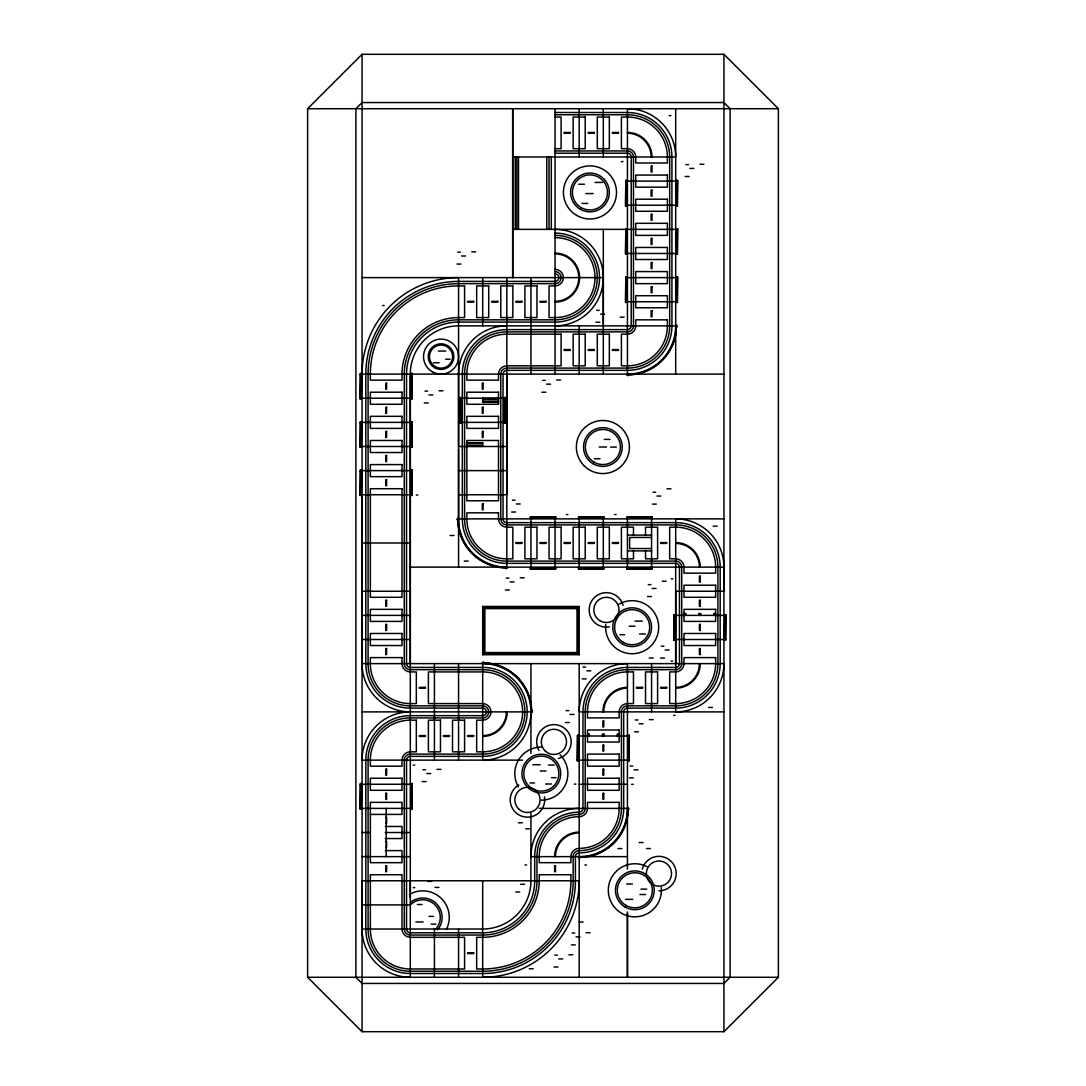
<?xml version="1.0" encoding="UTF-8"?>
<svg xmlns="http://www.w3.org/2000/svg" width="1086" height="1086" viewBox="0 0 1086 1086"><rect width="100%" height="100%" fill="white"/><g stroke="black" fill="none" stroke-linecap="round" stroke-linejoin="round"><path stroke-width="1.5" d="M307.623 977.278L307.623 108.722L362.059 54.3L723.941 54.3L778.377 108.722L778.377 977.278L723.941 1031.7L362.059 1031.7L307.623 977.278L778.377 977.278M723.941 374.113L362.059 374.113A96.505 96.505 0 0 1 458.563 277.609L458.563 325.868A48.259 48.259 0 0 0 410.304 374.113L410.304 977.278A48.259 48.259 0 0 1 362.059 929.019L362.059 880.773L579.191 880.773A96.505 96.505 0 0 1 482.686 977.278L482.686 880.773M522.624 760.132L362.059 760.132A48.259 48.259 0 0 1 410.304 711.887A48.259 48.259 0 0 1 362.059 663.627L362.059 494.741L410.304 494.741M410.304 897.403L410.304 880.773M410.304 663.627L410.304 374.113M458.563 567.123L458.563 374.113A48.259 48.259 0 0 1 506.809 325.868L506.809 277.609M506.809 374.113L506.809 494.741L458.563 494.741M515.226 229.363L515.226 156.981M516.827 229.363L516.827 156.981M518.497 229.363L518.497 156.981M546.801 229.363L546.801 156.981M549.041 229.363L549.041 156.981M551.294 229.363L551.294 156.981M555.068 108.722L555.068 374.113M603.314 229.363L603.314 374.113M627.436 911.928L627.436 977.278L627.436 913.041M675.696 663.627L675.696 518.877A48.259 48.259 0 0 1 723.941 567.123L723.941 591.259L675.696 591.259L675.696 711.887A48.259 48.259 0 0 0 723.941 663.627L362.059 663.627M482.686 654.709L483.894 653.5L483.894 607.658L482.686 606.45L579.191 606.45L579.191 654.709L482.686 654.709L482.686 606.45M579.191 654.709L577.983 653.5L577.983 607.658L579.191 606.45M579.191 857.465L585.598 857.044A49.074 49.074 0 0 0 627.844 814.799L628.265 808.391L629.079 809.206L628.265 809.206L628.265 807.658L628.02 808.391A48.829 48.829 0 0 1 579.191 857.221L578.471 857.465L580.005 857.465L579.191 858.279M307.623 108.722L778.377 108.722M555.068 112.496L627.436 112.496A44.485 44.485 0 0 1 671.922 156.981L671.922 325.868A44.485 44.485 0 0 1 627.436 370.353L506.809 370.353A3.774 3.774 0 0 0 503.035 374.113L503.035 518.877A3.774 3.774 0 0 0 506.809 522.637L675.696 522.637A44.485 44.485 0 0 1 720.181 567.123L720.181 663.627A44.485 44.485 0 0 1 675.696 708.113L627.436 708.113A3.774 3.774 0 0 0 623.676 711.887L623.676 808.391A44.485 44.485 0 0 1 579.191 852.877A3.774 3.774 0 0 0 575.417 856.637L575.417 880.773A92.731 92.731 0 0 1 482.686 973.504L410.304 973.504A44.485 44.485 0 0 1 365.819 929.019L365.819 760.132A44.485 44.485 0 0 1 410.304 715.647L482.686 715.647A3.774 3.774 0 0 0 486.46 711.887A3.774 3.774 0 0 0 482.686 708.113L410.304 708.113A44.485 44.485 0 0 1 365.819 663.627L365.819 374.113A92.731 92.731 0 0 1 458.563 281.383L555.068 281.383A3.774 3.774 0 0 0 558.828 277.609A3.774 3.774 0 0 0 555.068 273.848M555.068 114.763L627.436 114.763A42.218 42.218 0 0 1 669.668 156.981L669.668 325.868A42.218 42.218 0 0 1 627.436 368.086L506.809 368.086A6.027 6.027 0 0 0 500.782 374.113L500.782 518.877A6.027 6.027 0 0 0 506.809 524.905L675.696 524.905A42.218 42.218 0 0 1 717.914 567.123L717.914 663.627A42.218 42.218 0 0 1 675.696 705.846L627.436 705.846A6.027 6.027 0 0 0 621.409 711.887L621.409 808.391A42.218 42.218 0 0 1 579.191 850.61A6.027 6.027 0 0 0 573.164 856.637L573.164 880.773A90.477 90.477 0 0 1 482.686 971.237L410.304 971.237A42.218 42.218 0 0 1 368.086 929.019L368.086 760.132A42.218 42.218 0 0 1 410.304 717.914L482.686 717.914A6.027 6.027 0 0 0 488.714 711.887A6.027 6.027 0 0 0 482.686 705.846L410.304 705.846A42.218 42.218 0 0 1 368.086 663.627L368.086 374.113A90.477 90.477 0 0 1 458.563 283.65L555.068 283.65A6.027 6.027 0 0 0 561.095 277.609A6.027 6.027 0 0 0 555.068 271.581M669.247 115.605L670.795 115.605M555.068 117.016L561.095 117.016L561.095 148.687L555.068 148.687M555.068 150.954L627.436 150.954A6.027 6.027 0 0 1 633.477 156.981L633.477 325.868A6.027 6.027 0 0 1 627.436 331.895L506.809 331.895A42.218 42.218 0 0 0 464.591 374.113L464.591 518.877A42.218 42.218 0 0 0 506.809 561.095L675.696 561.095A6.027 6.027 0 0 1 681.723 567.123L681.723 663.627A6.027 6.027 0 0 1 675.696 669.668L627.436 669.668A42.218 42.218 0 0 0 585.218 711.887L585.218 808.391A6.027 6.027 0 0 1 579.191 814.419A42.218 42.218 0 0 0 536.973 856.637L536.973 880.773A54.286 54.286 0 0 1 482.686 935.046L410.304 935.046A6.027 6.027 0 0 1 404.277 929.019L404.277 760.132A6.027 6.027 0 0 1 410.304 754.105L482.686 754.105A42.218 42.218 0 0 0 524.905 711.887A42.218 42.218 0 0 0 482.686 669.668L410.304 669.668A6.027 6.027 0 0 1 404.277 663.627L404.277 374.113A54.286 54.286 0 0 1 458.563 319.827L555.068 319.827A42.218 42.218 0 0 0 597.286 277.609A42.218 42.218 0 0 0 555.068 235.391M555.068 153.207L627.436 153.207A3.774 3.774 0 0 1 631.21 156.981L631.21 325.868A3.774 3.774 0 0 1 627.436 329.628L506.809 329.628A44.485 44.485 0 0 0 462.324 374.113L462.324 518.877A44.485 44.485 0 0 0 506.809 563.362L675.696 563.362A3.774 3.774 0 0 1 679.469 567.123L679.469 663.627A3.774 3.774 0 0 1 675.696 667.401L627.436 667.401A44.485 44.485 0 0 0 582.965 711.887L582.965 808.391A3.774 3.774 0 0 1 579.191 812.152A44.485 44.485 0 0 0 534.706 856.637L534.706 880.773A52.019 52.019 0 0 1 482.686 932.793L410.304 932.793A3.774 3.774 0 0 1 406.531 929.019L406.531 760.132A3.774 3.774 0 0 1 410.304 756.372L482.686 756.372A44.485 44.485 0 0 0 527.172 711.887A44.485 44.485 0 0 0 482.686 667.401L410.304 667.401A3.774 3.774 0 0 1 406.531 663.627L406.531 374.113A52.019 52.019 0 0 1 458.563 322.094L555.068 322.094A44.485 44.485 0 0 0 599.54 277.609A44.485 44.485 0 0 0 555.068 233.123M512.701 156.981L675.696 156.981A48.259 48.259 0 0 0 627.436 108.722L627.436 374.113A48.259 48.259 0 0 0 675.696 325.868L458.563 325.868L458.563 446.495L506.809 446.495M621.423 161.597L622.97 161.597M699.981 164.285L703.904 164.285M685.931 164.61L688.551 164.61M689.841 168.425L693.764 168.425M685.198 176.489L689.121 176.489M625.808 181.104L626.622 181.104M627.436 181.104L675.696 181.104M676.51 181.104L677.338 181.104M625.808 181.932L626.622 181.932M676.51 181.932L677.338 181.932M595.142 182.434L602.431 182.434M578.648 184.226L584.417 184.226M585.924 193.566L593.214 193.566M582.015 203.421L587.77 203.421M625.808 204.412L626.622 204.412M676.51 204.412L677.338 204.412M625.808 205.227L626.622 205.227M627.436 205.227L675.696 205.227M676.51 205.227L677.338 205.227M512.701 229.363L675.696 229.363M676.51 229.363L677.338 229.363M625.808 230.178L626.622 230.178M676.51 230.178L677.338 230.178M471.758 251.857L475.682 251.857M457.708 252.183L460.328 252.183M625.808 252.671L626.622 252.671M676.51 252.671L677.338 252.671M625.808 253.486L626.622 253.486M627.436 253.486L675.696 253.486M676.51 253.486L677.338 253.486M461.604 255.997L465.541 255.997M456.975 264.061L460.898 264.061M362.059 277.609L603.314 277.609L603.314 325.868M625.808 277.609L626.622 277.609M627.436 277.609L675.696 277.609M676.51 277.609L677.338 277.609M625.808 278.437L626.622 278.437M676.51 278.437L677.338 278.437M625.808 300.917L626.622 300.917M676.51 300.917L677.338 300.917M625.808 301.732L626.622 301.732M627.436 301.732L675.696 301.732M676.51 301.732L677.338 301.732M382.571 305.533L384.118 305.533M596.621 310.338L599.241 310.338M600.517 314.139L604.454 314.139M620.215 317.18L624.138 317.18M595.888 322.203L599.811 322.203M438.364 351.036L445.654 351.036M445.681 359.249L449.998 359.249M433.436 362.738L439.192 362.738M360.416 374.113L361.231 374.113M360.416 374.941L361.231 374.941M411.132 374.941L411.947 374.941M556.711 380.032L560.634 380.032M542.661 380.371L545.281 380.371M546.557 384.172L550.493 384.172M439.07 390.797L442.993 390.797M425.02 391.123L427.64 391.123M541.928 392.236L545.851 392.236M428.929 394.937L432.852 394.937M360.416 397.422L361.231 397.422M411.132 397.422L411.947 397.422M360.416 398.236L361.231 398.236M362.059 398.236L410.304 398.236M411.132 398.236L411.947 398.236M458.563 398.236L506.809 398.236M482.686 398.426L498.515 398.426M460.03 399.064L460.858 399.064M504.515 399.064L505.329 399.064M482.686 399.186L498.515 399.186M482.686 401.073L498.515 401.073M482.686 401.847L498.515 401.847M498.515 402.024L482.686 402.024L482.686 398.236M424.287 402.987L428.21 402.987M460.03 421.544L460.858 421.544M504.515 421.544L505.329 421.544M360.416 422.373L361.231 422.373M362.059 422.373L410.304 422.373M411.132 422.373L411.947 422.373M458.563 422.373L506.809 422.373M360.416 423.187L361.231 423.187M411.132 423.187L411.947 423.187M604.291 439.382L610.047 439.382M466.858 442.708L482.686 442.708L482.686 446.495M466.858 442.898L482.686 442.898M466.858 443.658L482.686 443.658M466.858 445.545L482.686 445.545M360.416 445.681L361.231 445.681M411.132 445.681L411.947 445.681M466.858 446.319L482.686 446.319M360.416 446.495L361.231 446.495M362.059 446.495L410.304 446.495M411.132 446.495L411.947 446.495M599.241 447.025L606.531 447.025M610.563 447.093L616.319 447.093M594.3 458.726L600.056 458.726M360.416 470.618L361.231 470.618M362.059 470.618L410.304 470.618M411.132 470.618L411.947 470.618M458.563 470.618L506.809 470.618M360.416 471.446L361.231 471.446M411.132 471.446L411.947 471.446M667.075 488.836L670.999 488.836M653.08 492.243L655.7 492.243M360.416 493.926L361.231 493.926M411.132 493.926L411.947 493.926M360.416 494.741L361.231 494.741M411.132 494.741L411.947 494.741M416.332 495.067L417.879 495.067M656.989 496.044L660.912 496.044M512.429 500.171L515.049 500.171M516.325 503.985L520.248 503.985M652.347 504.108L656.283 504.108M511.682 512.035L515.619 512.035M566.349 514.533L567.897 514.533M614.527 514.533L616.074 514.533M458.563 449.305L458.563 518.877L723.941 518.877M713.23 526.167L717.167 526.167M627.436 535.086L651.573 535.086M450.12 535.493L454.057 535.493M651.573 537.461L629.622 537.461L629.622 548.539L651.573 548.539M362.059 543L410.304 543M627.436 550.914L651.573 550.914M464.251 561.095L468.175 561.095M409.517 567.123L723.941 567.123M520.262 577.793L524.199 577.793M506.212 578.119L508.832 578.119M671.284 578.879L672.831 578.879M662.243 581.254L666.18 581.254M510.121 581.933L514.045 581.933M648.261 584.648L650.881 584.648M652.157 588.463L656.093 588.463M505.479 589.997L509.402 589.997M362.059 591.259L410.304 591.259M647.527 596.526L651.451 596.526M483.894 607.658L577.983 607.658M683.99 613.495L685.863 613.495L685.863 615.382M715.647 613.495L713.773 613.495L713.773 615.382M362.059 615.382L410.304 615.382M674.053 615.382L674.868 615.382M675.696 615.382L723.941 615.382M724.769 615.382L725.584 615.382M674.053 616.196L674.868 616.196M724.769 616.196L725.584 616.196M635.025 621.124L642.315 621.124M629.215 626.174L634.971 626.174M639.532 633.98L645.288 633.98M619.902 634.713L624.626 634.713M674.053 638.69L674.868 638.69M724.769 638.69L725.584 638.69M362.059 639.505L410.304 639.505M674.053 639.505L674.868 639.505M675.696 639.505L723.941 639.505M724.769 639.505L725.584 639.505M661.293 646.197L663.913 646.197M665.189 650.012L669.125 650.012M483.894 653.5L577.983 653.5M649.265 658.021L653.188 658.021M660.559 658.062L664.483 658.062M671.107 661.13L672.641 661.13M582.978 667.035L585.598 667.035M586.874 670.849L590.798 670.849M582.232 678.899L586.168 678.899M708.479 707.448L712.416 707.448M566.118 710.651L568.738 710.651M362.059 711.887L530.932 711.887A48.259 48.259 0 0 1 482.686 760.132L482.686 663.627A48.259 48.259 0 0 1 530.932 711.887M723.941 711.887L579.191 711.887A48.259 48.259 0 0 1 627.436 663.627L627.436 869.085M570.014 714.452L573.951 714.452M673.564 715.362L675.112 715.362M649.319 719.624L653.243 719.624M635.269 719.964L637.889 719.964M565.385 722.516L569.308 722.516M639.179 723.778L643.102 723.778M634.536 731.828L638.459 731.828M587.485 734.136L589.359 734.136L589.359 736.009M619.142 734.136L617.269 734.136L617.269 736.009M577.548 736.009L578.363 736.009M579.191 736.009L627.436 736.009M628.265 736.009L629.079 736.009M577.548 736.824L578.363 736.824M628.265 736.824L629.079 736.824M577.548 759.318L578.363 759.318M628.265 759.318L629.079 759.318M577.548 760.132L578.363 760.132M579.191 760.132L627.436 760.132M628.265 760.132L629.079 760.132M532.832 764.707L540.122 764.707M413.182 765.101L414.73 765.101M548.43 765.046L554.186 765.046M630.206 766.024L632.826 766.024M436.952 769.39L440.875 769.39M422.902 769.73L425.522 769.73M634.115 769.838L638.039 769.838M540.231 770.992L545.986 770.992M426.812 773.544L430.735 773.544M551.484 777.685L556.032 777.685M629.473 777.888L633.396 777.888M422.169 781.594L426.092 781.594M530.009 782.965L534.556 782.965M545.674 783.997L551.43 783.997M360.416 784.268L361.231 784.268M362.059 784.268L410.304 784.268M411.132 784.268L411.947 784.268M574.29 784.119L575.838 784.119M579.191 784.268L627.436 784.268M631.631 784.323L633.179 784.323M360.416 785.083L361.231 785.083M411.132 785.083L411.947 785.083M360.416 807.563L361.231 807.563M411.132 807.563L411.947 807.563M360.416 808.391L361.231 808.391M362.059 808.391L410.304 808.391M411.132 808.391L411.947 808.391M539.253 808.391L627.436 808.391A48.259 48.259 0 0 1 579.191 856.637M370.353 814.419L402.01 814.419L402.01 802.35L370.353 802.35L370.353 862.678L402.01 862.678L402.01 850.61L385.34 850.61M385.774 817.432L386.589 817.432L386.589 823.473L385.774 823.473M518.429 822.794L522.352 822.794M385.34 826.487L402.01 826.487L402.01 838.541L385.34 838.541M525.746 828.822L529.669 828.822M362.059 832.514L370.353 832.514M385.34 832.514L410.304 832.514M385.774 841.555L386.589 841.555L386.589 847.596L385.774 847.596M639.152 842.519L643.088 842.519M617.92 848.573L621.844 848.573M646.469 848.546L650.392 848.546M362.059 856.637L410.304 856.637M627.436 856.637L530.932 856.637A48.259 48.259 0 0 1 579.191 808.391M525.054 864.972L526.601 864.972M584.933 864.972L586.481 864.972M427.708 881.384L431.631 881.384M626.663 884.018L632.432 884.018M520.628 884.275L524.552 884.275M435.011 887.411L438.948 887.411M413.182 887.656L414.73 887.656M640.957 889.122L646.727 889.122M515.796 892.013L519.719 892.013M639.898 894.525L645.654 894.525M625.482 899.357L632.771 899.357M417.391 904.516L421.938 904.516M362.059 904.896L410.304 904.896A17.525 17.525 0 0 1 434.59 904.462A17.525 17.525 0 0 1 436.165 928.652M428.984 916.367L433.531 916.367M415.857 921.96L423.146 921.96M579.191 922.041L583.114 922.041M431.237 924.132L435.785 924.132M362.059 929.019L482.686 929.019A48.259 48.259 0 0 0 530.932 880.773L530.932 813.373M586.168 932.711L590.105 932.711M572.118 933.037L574.738 933.037M576.028 936.851L579.951 936.851M571.385 944.901L575.308 944.901M568.86 954.798L572.797 954.798M554.824 955.123L557.444 955.123M558.72 958.938L562.643 958.938M554.077 967.002L558.014 967.002M529.289 968.739L533.226 968.739M723.941 54.3L723.941 1031.7M700.755 615.382L700.755 613.495L698.882 613.495L698.882 615.382M675.696 108.722L675.696 374.113M651.573 517.235L651.573 518.049M651.573 518.877L651.573 567.123M651.573 567.951L651.573 568.765M651.573 663.627L651.573 711.887M650.745 517.235L650.745 518.049M650.745 567.951L650.745 568.765M645.532 535.507L645.532 527.172L657.6 527.172L657.6 558.828L645.532 558.828L645.532 550.493M633.477 535.507L633.477 527.172L621.409 527.172L621.409 558.828L633.477 558.828L633.477 550.493M628.265 517.235L628.265 518.049M628.265 567.951L628.265 568.765M627.436 517.235L627.436 518.049M627.436 518.877L627.436 567.123M627.436 567.951L627.436 568.765M604.25 736.009L604.25 734.136L602.377 734.136L602.377 736.009M603.314 108.722L603.314 156.981M603.314 517.235L603.314 518.049M603.314 518.877L603.314 567.123M603.314 567.951L603.314 568.765M602.499 517.235L602.499 518.049M602.499 567.951L602.499 568.765M580.005 517.235L580.005 518.049M580.005 567.951L580.005 568.765M579.191 108.722L579.191 156.981M579.191 325.868L579.191 374.113M579.191 517.235L579.191 518.049M579.191 518.877L579.191 567.123M579.191 567.951L579.191 568.765M579.191 663.627L579.191 977.278M555.068 517.235L555.068 518.049M555.068 518.877L555.068 567.123M555.068 567.951L555.068 568.765M554.24 517.235L554.24 518.049M554.24 567.951L554.24 568.765M531.76 517.235L531.76 518.049M531.76 567.951L531.76 568.765M530.932 277.609L530.932 374.113M530.932 517.235L530.932 518.049M530.932 518.877L530.932 567.123M530.932 567.951L530.932 568.765M530.932 663.627L530.932 753.48M506.809 325.868L506.809 567.123A48.259 48.259 0 0 1 458.563 518.877M482.686 277.609L482.686 325.868M458.563 663.627L458.563 760.132M458.563 929.019L458.563 977.278M434.427 663.627L434.427 760.132M434.427 929.019L434.427 977.278M386.182 808.391L386.182 856.637M362.059 54.3L362.059 1031.7M409.476 894.402A26.539 26.539 0 0 1 446.387 929.44M410.291 902.547A19.372 19.372 0 0 1 436.45 903.674A19.372 19.372 0 0 1 437.59 929.833M642.274 869.112A17.254 17.254 0 0 1 661.931 856.596A17.254 17.254 0 0 1 676.13 875.085A17.254 17.254 0 0 1 658.944 890.832M661.238 887.52A26.539 26.539 0 0 1 632.527 916.72A26.539 26.539 0 0 1 609.341 882.959A26.539 26.539 0 0 1 646.903 866.642M544.439 796.92A17.254 17.254 0 0 1 532.398 816.441A17.254 17.254 0 0 1 511.615 806.749A17.254 17.254 0 0 1 518.823 784.974M538.982 750.494A17.254 17.254 0 0 1 546.625 726.235A17.254 17.254 0 0 1 570.123 735.969A17.254 17.254 0 0 1 558.38 758.53M560.091 754.824A26.539 26.539 0 0 1 541.33 800.138M518.334 786.861A26.539 26.539 0 0 1 541.33 747.059M555.068 237.658A39.965 39.965 0 0 1 595.019 277.609A39.965 39.965 0 0 1 555.068 317.574L549.027 317.574L549.027 285.903L555.068 285.903A8.294 8.294 0 0 0 563.362 277.609A8.294 8.294 0 0 0 555.068 269.314M555.068 253.893A23.716 23.716 0 0 1 578.784 277.609A23.716 23.716 0 0 1 555.068 301.324M555.068 253.079A24.544 24.544 0 0 1 579.598 277.609A24.544 24.544 0 0 1 555.068 302.152M555.068 229.363A48.259 48.259 0 0 1 603.314 277.609A48.259 48.259 0 0 1 555.068 325.868M627.436 133.266A23.716 23.716 0 0 1 651.152 156.981M627.436 132.438A24.544 24.544 0 0 1 651.98 156.981M506.402 711.887A23.716 23.716 0 0 1 482.686 735.602M507.216 711.887A24.544 24.544 0 0 1 482.686 736.417M555.475 856.637A23.716 23.716 0 0 1 579.191 832.921M554.647 856.637A24.544 24.544 0 0 1 579.191 832.107M603.721 711.887A23.716 23.716 0 0 1 627.436 688.171M602.906 711.887A24.544 24.544 0 0 1 627.436 687.343M699.411 663.627A23.716 23.716 0 0 1 675.696 687.343M700.226 663.627A24.544 24.544 0 0 1 675.696 688.171M675.696 543.407A23.716 23.716 0 0 1 699.411 567.123M675.696 542.593A24.544 24.544 0 0 1 700.226 567.123M609.409 626.894A17.254 17.254 0 0 1 589.522 613.4A17.254 17.254 0 0 1 602.431 593.119A17.254 17.254 0 0 1 623.079 605.445M618.871 604.223A26.539 26.539 0 0 1 657.383 619.006A26.539 26.539 0 0 1 634.93 653.596A26.539 26.539 0 0 1 605.757 624.436M355.882 108.722L355.882 977.278L362.059 983.441L723.941 983.441L730.118 977.278L730.118 108.722L723.941 102.559L362.059 102.559L355.882 108.722M370.353 926.209L370.353 929.019A39.965 39.965 0 0 0 410.304 968.983L464.591 968.983L464.591 937.313L410.304 937.313A8.294 8.294 0 0 1 402.01 929.019L402.01 874.732L370.353 874.732L370.353 926.209M512.701 108.722L512.701 277.609L512.701 108.722M683.99 567.123L683.99 573.164L715.647 573.164L715.647 567.123A39.965 39.965 0 0 0 675.696 527.172L669.668 527.172L669.668 558.828L675.696 558.828A8.294 8.294 0 0 1 683.99 567.123M676.51 325.868L676.089 332.275A49.074 49.074 0 0 1 633.844 374.521L627.436 374.941L628.265 375.756L628.265 374.941L626.717 374.941L627.436 374.697A48.829 48.829 0 0 0 676.279 325.868L676.51 325.135L676.51 326.682L677.338 326.682L676.51 325.868M587.73 734.883C588.612 737.625 589.861 732.955 587.73 734.883M588.083 734.978L588.761 735.168L588.11 734.896M602.621 734.883C603.504 737.625 604.753 732.955 602.621 734.883M602.974 734.978L603.667 735.168L602.974 734.978M617.513 734.883C618.396 737.625 619.644 732.955 617.513 734.883M617.866 734.978L618.518 735.249L617.893 734.896M684.234 614.255C685.117 616.984 686.366 612.328 684.234 614.255M684.587 614.35L685.266 614.527L684.587 614.35M699.126 614.255C700.008 616.984 701.257 612.328 699.126 614.255M699.479 614.35L700.131 614.622L699.506 614.255M714.018 614.255C714.9 616.984 716.149 612.328 714.018 614.255M714.371 614.35L715.022 614.622L714.466 614.187M585.218 117.016L573.164 117.016L573.164 148.687L585.218 148.687L585.218 117.016M609.341 117.016L597.286 117.016L597.286 148.687L609.341 148.687L609.341 117.016M627.436 117.016L621.409 117.016L621.409 148.687L627.436 148.687A8.294 8.294 0 0 1 635.731 156.981L635.731 163.009L667.401 163.009L667.401 156.981A39.965 39.965 0 0 0 627.436 117.016M570.136 132.438L564.109 132.438L564.109 133.266L570.136 133.266L570.136 132.438M594.273 132.438L588.232 132.438L588.232 133.266L594.273 133.266L594.273 132.438M618.396 132.438L612.368 132.438L612.368 133.266L618.396 133.266L618.396 132.438M651.98 166.022L651.152 166.022L651.152 172.063L651.98 172.063L651.98 166.022M667.401 175.077L635.731 175.077L635.731 187.145L667.401 187.145L667.401 175.077M625.808 180.385L625.563 205.96L625.808 180.385M626.866 180.385L626.622 205.96L626.866 180.385M676.51 180.385L676.279 205.96L676.51 180.385M677.583 180.385L677.338 205.96L677.583 180.385M651.98 190.159L651.152 190.159L651.152 196.186L651.98 196.186L651.98 190.159M667.401 199.2L635.731 199.2L635.731 211.268L667.401 211.268L667.401 199.2M651.98 214.281L651.152 214.281L651.152 220.309L651.98 220.309L651.98 214.281M667.401 223.322L635.731 223.322L635.731 235.391L667.401 235.391L667.401 223.322M625.808 228.63L625.563 254.205L625.808 228.63M626.866 228.63L626.622 254.205L626.866 228.63M676.51 228.63L676.279 254.205L676.51 228.63M677.583 228.63L677.338 254.205L677.583 228.63M651.98 238.404L651.152 238.404L651.152 244.445L651.98 244.445L651.98 238.404M667.401 247.459L635.731 247.459L635.731 259.513L667.401 259.513L667.401 247.459M651.98 262.527L651.152 262.527L651.152 268.568L651.98 268.568L651.98 262.527M667.401 271.581L635.731 271.581L635.731 283.65L667.401 283.65L667.401 271.581M625.808 276.889L625.563 302.465L625.808 276.889M626.866 276.889L626.622 302.465L626.866 276.889M676.51 276.889L676.279 302.465L676.51 276.889M677.583 276.889L677.338 302.465L677.583 276.889M464.591 285.903L458.563 285.903A88.21 88.21 0 0 0 370.353 374.113L370.353 380.154L402.01 380.154L402.01 374.113A56.54 56.54 0 0 1 458.563 317.574L464.591 317.574L464.591 285.903M488.714 285.903L476.659 285.903L476.659 317.574L488.714 317.574L488.714 285.903M512.836 285.903L500.782 285.903L500.782 317.574L512.836 317.574L512.836 285.903M536.973 285.903L524.905 285.903L524.905 317.574L536.973 317.574L536.973 285.903M651.98 286.663L651.152 286.663L651.152 292.691L651.98 292.691L651.98 286.663M667.401 295.704L635.731 295.704L635.731 307.772L667.401 307.772L667.401 295.704M473.632 301.324L467.604 301.324L467.604 302.152L473.632 302.152L473.632 301.324M497.768 301.324L491.727 301.324L491.727 302.152L497.768 302.152L497.768 301.324M521.891 301.324L515.864 301.324L515.864 302.152L521.891 302.152L521.891 301.324M546.014 301.324L539.986 301.324L539.986 302.152L546.014 302.152L546.014 301.324M651.98 310.786L651.152 310.786L651.152 316.813L651.98 316.813L651.98 310.786M667.401 319.827L635.731 319.827L635.731 325.868A8.294 8.294 0 0 1 627.436 334.162L621.409 334.162L621.409 365.819L627.436 365.819A39.965 39.965 0 0 0 667.401 325.868L667.401 319.827M561.095 334.162L506.809 334.162A39.965 39.965 0 0 0 466.858 374.113L466.858 380.154L498.515 380.154L498.515 374.113A8.294 8.294 0 0 1 506.809 365.819L561.095 365.819L561.095 334.162M585.218 334.162L573.164 334.162L573.164 365.819L585.218 365.819L585.218 334.162M609.341 334.162L597.286 334.162L597.286 365.819L609.341 365.819L609.341 334.162M570.136 349.583L564.109 349.583L564.109 350.398L570.136 350.398L570.136 349.583M594.273 349.583L588.232 349.583L588.232 350.398L594.273 350.398L594.273 349.583M618.396 349.583L612.368 349.583L612.368 350.398L618.396 350.398L618.396 349.583M360.416 373.394L360.172 398.969L360.416 373.394M361.475 373.394L361.231 398.969L361.475 373.394M411.132 373.394L410.888 398.969L411.132 373.394M412.191 373.394L411.947 398.969L412.191 373.394M386.589 383.168L385.774 383.168L385.774 389.195L386.589 389.195L386.589 383.168M483.094 383.168L482.279 383.168L482.279 389.195L483.094 389.195L483.094 383.168M402.01 392.209L370.353 392.209L370.353 404.277L402.01 404.277L402.01 392.209M498.515 392.209L466.858 392.209L466.858 404.277L498.515 404.277L498.515 392.209M460.03 397.517L459.785 423.092L460.03 397.517M461.088 397.517L460.858 423.092L461.088 397.517M504.515 397.517L504.271 423.092L504.515 397.517M505.574 397.517L505.329 423.092L505.574 397.517M386.589 407.291L385.774 407.291L385.774 413.318L386.589 413.318L386.589 407.291M483.094 407.291L482.279 407.291L482.279 413.318L483.094 413.318L483.094 407.291M402.01 416.332L370.353 416.332L370.353 428.4L402.01 428.4L402.01 416.332M498.515 416.332L466.858 416.332L466.858 428.4L498.515 428.4L498.515 416.332M360.416 421.639L360.172 447.215L360.416 421.639M361.475 421.639L361.231 447.215L361.475 421.639M411.132 421.639L410.888 447.215L411.132 421.639M412.191 421.639L411.947 447.215L412.191 421.639M386.589 431.413L385.774 431.413L385.774 437.454L386.589 437.454L386.589 431.413M483.094 431.413L482.279 431.413L482.279 437.454L483.094 437.454L483.094 431.413M402.01 440.468L370.353 440.468L370.353 452.523L402.01 452.523L402.01 440.468M498.515 440.468L466.858 440.468L466.858 500.782L498.515 500.782L498.515 440.468M386.589 455.536L385.774 455.536L385.774 461.577L386.589 461.577L386.589 455.536M402.01 464.591L370.353 464.591L370.353 476.659L402.01 476.659L402.01 464.591M360.416 469.899L360.172 495.474L360.416 469.899M361.475 469.899L361.231 495.474L361.475 469.899M411.132 469.899L410.888 495.474L411.132 469.899M412.191 469.899L411.947 495.474L412.191 469.899M386.589 479.673L385.774 479.673L385.774 485.7L386.589 485.7L386.589 479.673M402.01 488.714L370.353 488.714L370.353 597.286L402.01 597.286L402.01 488.714M483.094 503.795L482.279 503.795L482.279 509.823L483.094 509.823L483.094 503.795M498.515 512.836L466.858 512.836L466.858 518.877A39.965 39.965 0 0 0 506.809 558.828L512.836 558.828L512.836 527.172L506.809 527.172A8.294 8.294 0 0 1 498.515 518.877L498.515 512.836M555.788 516.99L530.212 517.235L555.788 516.99M604.033 516.99L578.471 517.235L604.033 516.99M652.292 516.99L626.717 517.235L652.292 516.99M457.98 518.144L456.921 519.692L457.735 518.877L458.156 525.285A49.074 49.074 0 0 0 500.402 567.53L506.809 567.951L505.995 568.765L505.995 567.951L507.529 567.951L506.809 567.707A48.829 48.829 0 0 1 457.98 518.877L457.98 518.144M555.788 518.049L530.212 518.293L555.788 518.049M604.033 518.049L578.471 518.293L604.033 518.049M652.292 518.049L626.717 518.293L652.292 518.049M536.973 527.172L524.905 527.172L524.905 558.828L536.973 558.828L536.973 527.172M561.095 527.172L549.027 527.172L549.027 558.828L561.095 558.828L561.095 527.172M585.218 527.172L573.164 527.172L573.164 558.828L585.218 558.828L585.218 527.172M609.341 527.172L597.286 527.172L597.286 558.828L609.341 558.828L609.341 527.172M521.891 542.593L515.864 542.593L515.864 543.407L521.891 543.407L521.891 542.593M546.014 542.593L539.986 542.593L539.986 543.407L546.014 543.407L546.014 542.593M570.136 542.593L564.109 542.593L564.109 543.407L570.136 543.407L570.136 542.593M594.273 542.593L588.232 542.593L588.232 543.407L594.273 543.407L594.273 542.593M618.396 542.593L612.368 542.593L612.368 543.407L618.396 543.407L618.396 542.593M666.641 542.593L660.614 542.593L660.614 543.407L666.641 543.407L666.641 542.593M555.788 567.707L530.212 567.951L555.788 567.707M604.033 567.707L578.471 567.951L604.033 567.707M652.292 567.707L626.717 567.951L652.292 567.707M555.788 568.765L530.212 569.01L555.788 568.765M604.033 568.765L578.471 569.01L604.033 568.765M652.292 568.765L626.717 569.01L652.292 568.765M700.226 576.177L699.411 576.177L699.411 582.205L700.226 582.205L700.226 576.177M715.647 585.218L683.99 585.218L683.99 597.286L715.647 597.286L715.647 585.218M386.589 600.3L385.774 600.3L385.774 606.327L386.589 606.327L386.589 600.3M700.226 600.3L699.411 600.3L699.411 606.327L700.226 606.327L700.226 600.3M577.019 608.622L484.858 608.622L484.858 652.537L577.019 652.537L577.019 608.622M402.01 609.341L370.353 609.341L370.353 621.409L402.01 621.409L402.01 609.341M715.647 609.341L683.99 609.341L683.99 621.409L715.647 621.409L715.647 609.341M674.053 614.649L673.809 640.224L674.053 614.649M675.112 614.649L674.868 640.224L675.112 614.649M724.769 614.649L724.525 640.224L724.769 614.649M725.828 614.649L725.584 640.224L725.828 614.649M386.589 624.423L385.774 624.423L385.774 630.464L386.589 630.464L386.589 624.423M700.226 624.423L699.411 624.423L699.411 630.464L700.226 630.464L700.226 624.423M402.01 633.477L370.353 633.477L370.353 645.532L402.01 645.532L402.01 633.477M715.647 633.477L683.99 633.477L683.99 645.532L715.647 645.532L715.647 633.477M386.589 648.546L385.774 648.546L385.774 654.587L386.589 654.587L386.589 648.546M700.226 648.546L699.411 648.546L699.411 654.587L700.226 654.587L700.226 648.546M402.01 657.6L370.353 657.6L370.353 663.627A39.965 39.965 0 0 0 410.304 703.592L416.332 703.592L416.332 671.922L410.304 671.922A8.294 8.294 0 0 1 402.01 663.627L402.01 657.6M715.647 657.6L683.99 657.6L683.99 663.627A8.294 8.294 0 0 1 675.696 671.922L669.668 671.922L669.668 703.592L675.696 703.592A39.965 39.965 0 0 0 715.647 663.627L715.647 657.6M483.501 661.985L482.686 662.813L489.094 663.234A49.074 49.074 0 0 1 531.339 705.479L531.76 711.887L532.574 711.058L531.76 711.058L531.76 712.606L531.516 711.887A48.829 48.829 0 0 0 482.686 663.057L481.967 662.813L483.501 662.813L483.501 661.985M482.686 671.922L428.4 671.922L428.4 703.592L482.686 703.592A8.294 8.294 0 0 1 490.981 711.887A8.294 8.294 0 0 1 482.686 720.181L476.659 720.181L476.659 751.838L482.686 751.838A39.965 39.965 0 0 0 522.637 711.887A39.965 39.965 0 0 0 482.686 671.922M633.477 671.922L627.436 671.922A39.965 39.965 0 0 0 587.485 711.887L587.485 717.914L619.142 717.914L619.142 711.887A8.294 8.294 0 0 1 627.436 703.592L633.477 703.592L633.477 671.922M657.6 671.922L645.532 671.922L645.532 703.592L657.6 703.592L657.6 671.922M425.386 687.343L419.359 687.343L419.359 688.171L425.386 688.171L425.386 687.343M642.518 687.343L636.491 687.343L636.491 688.171L642.518 688.171L642.518 687.343M666.641 687.343L660.614 687.343L660.614 688.171L666.641 688.171L666.641 687.343M416.332 720.181L410.304 720.181A39.965 39.965 0 0 0 370.353 760.132L370.353 766.173L402.01 766.173L402.01 760.132A8.294 8.294 0 0 1 410.304 751.838L416.332 751.838L416.332 720.181M440.468 720.181L428.4 720.181L428.4 751.838L440.468 751.838L440.468 720.181M464.591 720.181L452.523 720.181L452.523 751.838L464.591 751.838L464.591 720.181M603.721 720.928L602.906 720.928L602.906 726.968L603.721 726.968L603.721 720.928M619.142 729.982L587.485 729.982L587.485 742.037L619.142 742.037L619.142 729.982M577.548 735.29L577.304 760.865L577.548 735.29M578.607 735.29L578.363 760.865L578.607 735.29M628.265 735.29L628.02 760.865L628.265 735.29M629.323 735.29L629.079 760.865L629.323 735.29M425.386 735.602L419.359 735.602L419.359 736.417L425.386 736.417L425.386 735.602M449.509 735.602L443.482 735.602L443.482 736.417L449.509 736.417L449.509 735.602M473.632 735.602L467.604 735.602L467.604 736.417L473.632 736.417L473.632 735.602M603.721 745.05L602.906 745.05L602.906 751.091L603.721 751.091L603.721 745.05M619.142 754.105L587.485 754.105L587.485 766.173L619.142 766.173L619.142 754.105M386.589 769.187L385.774 769.187L385.774 775.214L386.589 775.214L386.589 769.187M603.721 769.187L602.906 769.187L602.906 775.214L603.721 775.214L603.721 769.187M402.01 778.228L370.353 778.228L370.353 790.296L402.01 790.296L402.01 778.228M619.142 778.228L587.485 778.228L587.485 790.296L619.142 790.296L619.142 778.228M360.416 783.535L360.172 809.111L360.416 783.535M361.475 783.535L361.231 809.111L361.475 783.535M411.132 783.535L410.888 809.111L411.132 783.535M412.191 783.535L411.947 809.111L412.191 783.535M386.589 793.309L385.774 793.309L385.774 799.337L386.589 799.337L386.589 793.309M603.721 793.309L602.906 793.309L602.906 799.337L603.721 799.337L603.721 793.309M619.142 802.35L587.485 802.35L587.485 808.391A8.294 8.294 0 0 1 579.191 816.686A39.965 39.965 0 0 0 539.226 856.637L539.226 862.678L570.897 862.678L570.897 856.637A8.294 8.294 0 0 1 579.191 848.342A39.965 39.965 0 0 0 619.142 808.391L619.142 802.35M386.589 865.691L385.774 865.691L385.774 871.719L386.589 871.719L386.589 865.691M555.475 865.691L554.647 865.691L554.647 871.719L555.475 871.719L555.475 865.691M570.897 874.732L539.226 874.732L539.226 880.773A56.54 56.54 0 0 1 482.686 937.313L476.659 937.313L476.659 968.983L482.686 968.983A88.21 88.21 0 0 0 570.897 880.773L570.897 874.732M473.632 952.734L467.604 952.734L467.604 953.562L473.632 953.562L473.632 952.734M576.693 215.422A26.539 26.539 0 0 0 616.509 192.439A26.539 26.539 0 0 0 576.693 169.457A26.539 26.539 0 0 0 576.693 215.422M580.277 209.218A19.372 19.372 0 0 0 609.341 192.439A19.372 19.372 0 0 0 580.277 175.66A19.372 19.372 0 0 0 580.277 209.218M581.2 207.616A17.525 17.525 0 0 0 607.495 192.439A17.525 17.525 0 0 0 581.2 177.262A17.525 17.525 0 0 0 581.2 207.616M652.645 884.479A12.598 12.598 0 0 0 671.528 873.578A12.598 12.598 0 0 0 652.645 862.678A12.598 12.598 0 0 0 652.645 884.479M625.156 907.068A19.372 19.372 0 0 0 654.22 890.289A19.372 19.372 0 0 0 625.156 873.511A19.372 19.372 0 0 0 625.156 907.068M626.079 905.466A17.525 17.525 0 0 0 652.374 890.289A17.525 17.525 0 0 0 626.079 875.112A17.525 17.525 0 0 0 626.079 905.466M432.282 371.765A17.512 17.512 0 0 0 458.563 356.602A17.512 17.512 0 0 0 432.282 341.438A17.512 17.512 0 0 0 432.282 371.765M434.644 367.679A12.788 12.788 0 0 0 453.826 356.602A12.788 12.788 0 0 0 434.644 345.524A12.788 12.788 0 0 0 434.644 367.679M435.255 366.62A11.566 11.566 0 0 0 452.604 356.602A11.566 11.566 0 0 0 435.255 346.583A11.566 11.566 0 0 0 435.255 366.62M518.551 808.826A12.598 12.598 0 0 0 539.62 803.178A12.598 12.598 0 0 0 524.185 787.757A12.598 12.598 0 0 0 518.551 808.826M545.009 750.779A12.598 12.598 0 0 0 566.077 745.132A12.598 12.598 0 0 0 550.656 729.711A12.598 12.598 0 0 0 545.009 750.779M527.62 787.296A19.372 19.372 0 0 0 560.037 778.608A19.372 19.372 0 0 0 536.308 754.879A19.372 19.372 0 0 0 527.62 787.296M532.561 788.775A17.525 17.525 0 0 0 558.842 773.599A17.525 17.525 0 0 0 532.561 758.422A17.525 17.525 0 0 0 532.561 788.775M584.119 465.785A26.539 26.539 0 0 0 628.509 453.894A26.539 26.539 0 0 0 596.01 421.395A26.539 26.539 0 0 0 584.119 465.785M593.2 463.803A19.372 19.372 0 0 0 622.251 447.025A19.372 19.372 0 0 0 593.2 430.246A19.372 19.372 0 0 0 593.2 463.803M594.123 462.202A17.525 17.525 0 0 0 620.405 447.025A17.525 17.525 0 0 0 594.123 431.848A17.525 17.525 0 0 0 594.123 462.202M600.11 620.812A12.598 12.598 0 0 0 619.006 609.898A12.598 12.598 0 0 0 600.11 598.997A12.598 12.598 0 0 0 600.11 620.812M622.454 643.984A19.372 19.372 0 0 0 651.519 627.206A19.372 19.372 0 0 0 622.454 610.427A19.372 19.372 0 0 0 622.454 643.984M623.391 642.383A17.525 17.525 0 0 0 649.672 627.206A17.525 17.525 0 0 0 623.391 612.029A17.525 17.525 0 0 0 623.391 642.383"/></g></svg>
